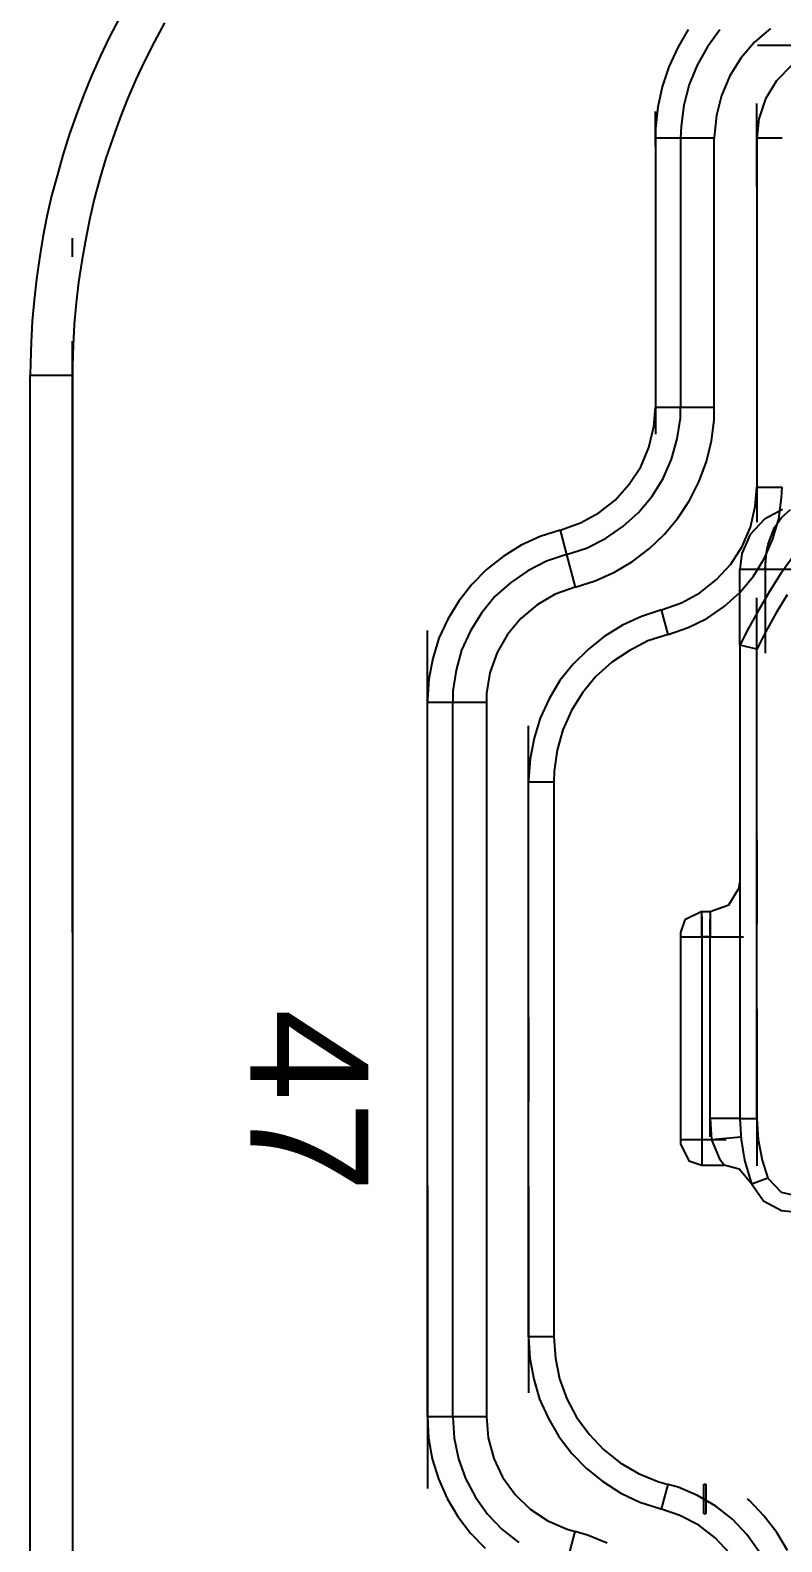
# Model space of a CAD drawing. Header units: inches. Extents: x 47316 to 59086, y 3141 to 11743.
# Drawn here: x 47671.75 to 47680.65, y 8694.66 to 8712.55 of the extents above; entities that cross this region are included whole.
import ezdxf

# ---------------------------------------------------------------- set-up
doc = ezdxf.new("R2010")
doc.units = ezdxf.units.IN
doc.header["$MEASUREMENT"] = 0
doc.styles.add('Arial_Style', font='arial.ttf')

msp = doc.modelspace()

# ---------------------------------------------------------------- linework, layer by layer
at = {"color": 7, "linetype": 'Continuous', "ltscale": 0.936}
for p, q in [((47672.804, 8712.683), (47672.687, 8712.459)), ((47673.343, 8712.631), (47673.223, 8712.412)), ((47672.687, 8712.459), (47672.58, 8712.235)), ((47679.543, 8712.553), (47679.418, 8712.34)), ((47679.918, 8712.55), (47679.77, 8712.35)), ((47680.517, 8712.564), (47680.327, 8712.405)), ((47673.223, 8712.412), (47673.108, 8712.186)), ((47679.418, 8712.34), (47679.314, 8712.113)), ((47679.77, 8712.35), (47679.65, 8712.131)), ((47680.327, 8712.405), (47680.166, 8712.215)), ((47685.403, 8712.366), (47680.364, 8712.366)), ((47672.58, 8712.235), (47672.478, 8712.006)), ((47673.108, 8712.186), (47673.004, 8711.962)), ((47679.314, 8712.113), (47679.233, 8711.876)), ((47679.65, 8712.131), (47679.554, 8711.902)), ((47680.166, 8712.215), (47680.036, 8712.004)), ((47680.762, 8712.123), (47680.588, 8711.946)), ((47672.478, 8712.006), (47672.382, 8711.774)), ((47673.004, 8711.962), (47672.905, 8711.733)), ((47679.554, 8711.902), (47679.491, 8711.657)), ((47680.036, 8712.004), (47679.937, 8711.774)), ((47680.588, 8711.946), (47680.457, 8711.735)), ((47672.382, 8711.774), (47672.296, 8711.54)), ((47672.905, 8711.733), (47672.814, 8711.501)), ((47679.233, 8711.876), (47679.181, 8711.634)), ((47679.937, 8711.774), (47679.877, 8711.535)), ((47680.457, 8711.735), (47680.377, 8711.498)), ((47672.296, 8711.54), (47672.213, 8711.306)), ((47679.153, 8711.173), (47679.153, 8711.584)), ((47679.181, 8711.634), (47679.155, 8711.381)), ((47679.491, 8711.657), (47679.46, 8711.41)), ((47679.877, 8711.535), (47679.851, 8711.282)), ((47680.353, 8710.702), (47680.353, 8711.678)), ((47672.814, 8711.501), (47672.728, 8711.267)), ((47679.155, 8711.381), (47679.153, 8711.267)), ((47679.46, 8711.41), (47679.452, 8711.267)), ((47680.377, 8711.498), (47680.353, 8711.267)), ((47672.213, 8711.306), (47672.137, 8711.069)), ((47672.728, 8711.267), (47672.647, 8711.03)), ((47679.851, 8711.267), (47679.153, 8711.267)), ((47679.153, 8711.267), (47679.153, 8708.084)), ((47679.452, 8711.267), (47679.452, 8708.084)), ((47679.851, 8711.282), (47679.851, 8711.267)), ((47679.851, 8708.084), (47679.851, 8711.267)), ((47680.653, 8711.267), (47680.353, 8711.267)), ((47680.353, 8711.267), (47680.353, 8707.139)), ((47672.137, 8711.069), (47672.069, 8710.824)), ((47672.647, 8711.03), (47672.577, 8710.79)), ((47672.069, 8710.824), (47672.004, 8710.584)), ((47672.577, 8710.79), (47672.509, 8710.545)), ((47672.004, 8710.584), (47671.95, 8710.342)), ((47672.509, 8710.545), (47672.452, 8710.303)), ((47671.95, 8710.342), (47671.903, 8710.095)), ((47672.452, 8710.303), (47672.405, 8710.058)), ((47679.153, 8710.175), (47679.153, 8709.173)), ((47671.903, 8710.095), (47671.861, 8709.847)), ((47672.252, 8709.866), (47672.252, 8710.087)), ((47672.405, 8710.058), (47672.361, 8709.814)), ((47671.861, 8709.847), (47671.825, 8709.6)), ((47672.361, 8709.814), (47672.322, 8709.566)), ((47671.825, 8709.6), (47671.799, 8709.353)), ((47672.322, 8709.566), (47672.296, 8709.319)), ((47680.353, 8709.704), (47680.353, 8708.702)), ((47671.799, 8709.353), (47671.775, 8709.103)), ((47672.296, 8709.319), (47672.272, 8709.069)), ((47671.775, 8709.103), (47671.762, 8708.853)), ((47672.272, 8709.069), (47672.259, 8708.819)), ((47671.762, 8708.853), (47671.754, 8708.605)), ((47672.252, 8701.868), (47672.252, 8708.868)), ((47672.259, 8708.819), (47672.252, 8708.571)), ((47671.754, 8708.605), (47671.752, 8708.465)), ((47672.252, 8708.571), (47672.252, 8708.465)), ((47671.752, 8692.267), (47671.752, 8708.465)), ((47671.752, 8708.465), (47672.252, 8708.465)), ((47672.252, 8708.465), (47672.252, 8692.267)), ((47679.153, 8708.175), (47679.153, 8707.767)), ((47679.134, 8707.855), (47679.153, 8708.084)), ((47679.153, 8708.084), (47679.452, 8708.084)), ((47679.413, 8707.709), (47679.45, 8707.957)), ((47679.45, 8707.957), (47679.452, 8708.084)), ((47679.452, 8708.084), (47679.851, 8708.084)), ((47679.848, 8707.933), (47679.851, 8708.084)), ((47679.075, 8707.61), (47679.134, 8707.855)), ((47679.817, 8707.686), (47679.848, 8707.933)), ((47678.981, 8707.381), (47679.075, 8707.61)), ((47679.345, 8707.47), (47679.413, 8707.709)), ((47679.757, 8707.441), (47679.817, 8707.686)), ((47680.353, 8707.702), (47680.353, 8706.725)), ((47679.244, 8707.243), (47679.345, 8707.47)), ((47679.671, 8707.209), (47679.757, 8707.441)), ((47678.845, 8707.173), (47678.981, 8707.381)), ((47679.114, 8707.032), (47679.244, 8707.243)), ((47678.676, 8706.985), (47678.845, 8707.173)), ((47679.559, 8706.983), (47679.671, 8707.209)), ((47680.335, 8706.91), (47680.353, 8707.139)), ((47680.353, 8707.139), (47680.653, 8707.139)), ((47680.353, 8707.139), (47680.353, 8707.139)), ((47680.647, 8707.011), (47680.653, 8707.139)), ((47678.483, 8706.834), (47678.676, 8706.985)), ((47678.952, 8706.84), (47679.114, 8707.032)), ((47679.421, 8706.774), (47679.559, 8706.983)), ((47680.278, 8706.665), (47680.335, 8706.91)), ((47680.614, 8706.764), (47680.647, 8707.011)), ((47678.028, 8706.631), (47678.265, 8706.715)), ((47678.265, 8706.715), (47678.483, 8706.834)), ((47678.767, 8706.673), (47678.952, 8706.84)), ((47679.262, 8706.584), (47679.421, 8706.774)), ((47680.444, 8706.761), (47680.275, 8706.577)), ((47680.658, 8706.876), (47680.444, 8706.761)), ((47680.546, 8706.527), (47680.614, 8706.764)), ((47680.564, 8706.662), (47680.645, 8706.782)), ((47680.645, 8706.782), (47680.752, 8706.873)), ((47677.791, 8706.556), (47677.564, 8706.452)), ((47678.028, 8706.631), (47677.791, 8706.556)), ((47678.028, 8706.631), (47678.101, 8706.342)), ((47678.338, 8706.418), (47678.564, 8706.532)), ((47678.564, 8706.532), (47678.767, 8706.673)), ((47679.082, 8706.412), (47679.262, 8706.584)), ((47680.275, 8706.577), (47680.176, 8706.353)), ((47680.179, 8706.436), (47680.278, 8706.665)), ((47680.444, 8706.298), (47680.546, 8706.527)), ((47680.489, 8706.465), (47680.564, 8706.662)), ((47677.564, 8706.452), (47677.351, 8706.319)), ((47678.101, 8706.342), (47678.338, 8706.418)), ((47678.882, 8706.259), (47679.082, 8706.412)), ((47680.046, 8706.228), (47680.179, 8706.436)), ((47680.176, 8706.353), (47680.155, 8706.168)), ((47680.455, 8706.168), (47680.468, 8706.366)), ((47680.468, 8706.366), (47680.489, 8706.465)), ((47677.351, 8706.319), (47677.155, 8706.165)), ((47677.866, 8706.264), (47677.642, 8706.149)), ((47678.101, 8706.342), (47677.866, 8706.264)), ((47678.101, 8706.342), (47678.205, 8705.954)), ((47678.668, 8706.134), (47678.882, 8706.259)), ((47679.877, 8706.045), (47680.046, 8706.228)), ((47680.155, 8705.269), (47680.155, 8706.168)), ((47680.155, 8706.168), (47680.674, 8706.168)), ((47680.314, 8706.087), (47680.444, 8706.298)), ((47680.366, 8706.168), (47681.348, 8706.168)), ((47680.455, 8706.256), (47680.455, 8705.175)), ((47680.455, 8706.168), (47680.455, 8705.821)), ((47680.783, 8706.319), (47680.637, 8706.116)), ((47676.981, 8705.988), (47676.825, 8705.79)), ((47677.155, 8706.165), (47676.981, 8705.988)), ((47677.439, 8706.009), (47677.252, 8705.845)), ((47677.642, 8706.149), (47677.439, 8706.009)), ((47678.205, 8705.954), (47678.439, 8706.03)), ((47678.439, 8706.03), (47678.668, 8706.134)), ((47679.681, 8705.889), (47679.877, 8706.045)), ((47680.155, 8705.894), (47680.314, 8706.087)), ((47680.637, 8706.116), (47680.504, 8705.905)), ((47677.252, 8705.845), (47677.093, 8705.649)), ((47677.968, 8705.871), (47677.752, 8705.746)), ((47678.205, 8705.954), (47677.968, 8705.871)), ((47679.463, 8705.769), (47679.681, 8705.889)), ((47679.968, 8705.728), (47680.155, 8705.894)), ((47680.353, 8703.967), (47680.353, 8705.829)), ((47680.504, 8705.905), (47680.377, 8705.689)), ((47680.715, 8705.866), (47680.585, 8705.652)), ((47676.825, 8705.79), (47676.697, 8705.579)), ((47677.093, 8705.649), (47676.963, 8705.439)), ((47677.752, 8705.746), (47677.562, 8705.587)), ((47679.226, 8705.689), (47678.991, 8705.61)), ((47679.226, 8705.689), (47679.463, 8705.769)), ((47679.304, 8705.397), (47679.226, 8705.689)), ((47679.762, 8705.587), (47679.968, 8705.728)), ((47680.377, 8705.689), (47680.257, 8705.47)), ((47680.585, 8705.652), (47680.463, 8705.433)), ((47676.697, 8705.579), (47676.59, 8705.353)), ((47677.562, 8705.587), (47677.403, 8705.397)), ((47678.765, 8705.506), (47678.549, 8705.373)), ((47678.991, 8705.61), (47678.765, 8705.506)), ((47679.304, 8705.397), (47679.541, 8705.478)), ((47679.541, 8705.478), (47679.762, 8705.587)), ((47680.257, 8705.47), (47680.155, 8705.269)), ((47676.455, 8701.868), (47676.455, 8705.444)), ((47676.59, 8705.353), (47676.517, 8705.113)), ((47676.963, 8705.439), (47676.858, 8705.212)), ((47677.403, 8705.397), (47677.28, 8705.181)), ((47678.549, 8705.373), (47678.356, 8705.22)), ((47679.064, 8705.319), (47678.843, 8705.204)), ((47679.304, 8705.397), (47679.064, 8705.319)), ((47680.463, 8705.433), (47680.353, 8705.222)), ((47676.517, 8705.113), (47676.47, 8704.871)), ((47676.858, 8705.212), (47676.793, 8704.972)), ((47677.28, 8705.181), (47677.194, 8704.944)), ((47678.356, 8705.22), (47678.179, 8705.043)), ((47678.843, 8705.204), (47678.637, 8705.069)), ((47680.155, 8705.269), (47680.155, 8699.668)), ((47680.353, 8705.222), (47680.155, 8705.269)), ((47680.353, 8699.668), (47680.353, 8705.222)), ((47676.793, 8704.972), (47676.757, 8704.725)), ((47677.194, 8704.944), (47677.155, 8704.696)), ((47678.179, 8705.043), (47678.022, 8704.85)), ((47678.637, 8705.069), (47678.45, 8704.899)), ((47676.47, 8704.871), (47676.455, 8704.618)), ((47678.022, 8704.85), (47677.897, 8704.634)), ((47678.45, 8704.899), (47678.291, 8704.707)), ((47676.455, 8704.618), (47676.455, 8704.597)), ((47676.455, 8696.139), (47676.455, 8704.597)), ((47676.455, 8704.597), (47677.153, 8704.597)), ((47676.757, 8704.725), (47676.754, 8704.597)), ((47676.754, 8696.139), (47676.754, 8704.597)), ((47677.155, 8704.696), (47677.153, 8704.597)), ((47677.153, 8704.597), (47677.153, 8696.139)), ((47677.897, 8704.634), (47677.791, 8704.407)), ((47678.291, 8704.707), (47678.161, 8704.496)), ((47677.791, 8704.407), (47677.718, 8704.168)), ((47678.161, 8704.496), (47678.059, 8704.267)), ((47677.653, 8701.868), (47677.653, 8704.314)), ((47678.059, 8704.267), (47677.991, 8704.027)), ((47677.718, 8704.168), (47677.671, 8703.925)), ((47677.991, 8704.027), (47677.957, 8703.78)), ((47677.671, 8703.925), (47677.653, 8703.673)), ((47677.653, 8703.673), (47677.653, 8703.652)), ((47677.957, 8703.78), (47677.952, 8703.652)), ((47677.653, 8697.084), (47677.653, 8703.652)), ((47677.653, 8703.652), (47677.952, 8703.652)), ((47677.952, 8703.652), (47677.952, 8697.084)), ((47680.353, 8702.967), (47680.353, 8701.967)), ((47680.147, 8702.397), (47680.155, 8702.467)), ((47680.025, 8702.196), (47680.147, 8702.397)), ((47679.702, 8702.118), (47679.502, 8702.019)), ((47679.702, 8701.819), (47679.702, 8702.118)), ((47679.702, 8702.118), (47679.801, 8702.118)), ((47679.702, 8702.058), (47679.702, 8699.178)), ((47679.801, 8702.118), (47680.025, 8702.196)), ((47679.801, 8702.118), (47679.801, 8701.819)), ((47679.502, 8702.019), (47679.452, 8701.868)), ((47679.801, 8699.454), (47679.801, 8702.032)), ((47679.452, 8701.868), (47679.452, 8701.819)), ((47679.452, 8701.819), (47679.702, 8701.819)), ((47679.452, 8701.819), (47679.452, 8699.42)), ((47679.658, 8701.819), (47680.197, 8701.819)), ((47679.801, 8701.819), (47679.702, 8701.819)), ((47679.702, 8701.819), (47679.702, 8699.42)), ((47679.801, 8699.668), (47679.801, 8701.819)), ((47679.801, 8701.819), (47680.155, 8701.819)), ((47672.252, 8700.866), (47672.252, 8699.868)), ((47676.455, 8699.868), (47676.455, 8700.866)), ((47677.653, 8700.866), (47677.653, 8699.868)), ((47680.353, 8700.967), (47680.353, 8699.11)), ((47680.155, 8699.668), (47679.801, 8699.668)), ((47679.801, 8699.668), (47679.817, 8699.42)), ((47680.155, 8699.668), (47680.168, 8699.42)), ((47680.155, 8699.668), (47680.353, 8699.668)), ((47680.353, 8699.668), (47680.369, 8699.42)), ((47679.452, 8699.42), (47679.452, 8699.368)), ((47679.452, 8699.42), (47679.702, 8699.42)), ((47679.674, 8699.42), (47679.991, 8699.42)), ((47679.702, 8699.42), (47679.817, 8699.42)), ((47679.702, 8699.42), (47679.702, 8699.118)), ((47679.817, 8699.42), (47680.166, 8699.454)), ((47679.817, 8699.418), (47679.911, 8699.191)), ((47680.168, 8699.42), (47680.21, 8699.175)), ((47680.369, 8699.42), (47680.416, 8699.175)), ((47679.452, 8699.368), (47679.551, 8699.17)), ((47679.911, 8699.191), (47679.968, 8699.121)), ((47679.551, 8699.17), (47679.702, 8699.118)), ((47679.702, 8699.118), (47679.968, 8699.118)), ((47680.145, 8699.071), (47679.968, 8699.118)), ((47680.296, 8698.892), (47680.145, 8699.071)), ((47680.21, 8699.175), (47680.278, 8698.936)), ((47680.416, 8699.175), (47680.483, 8698.962)), ((47672.252, 8698.868), (47672.252, 8691.868)), ((47676.455, 8698.868), (47676.455, 8695.29)), ((47677.653, 8698.868), (47677.653, 8696.423)), ((47680.278, 8698.936), (47680.296, 8698.892)), ((47680.483, 8698.962), (47680.296, 8698.892)), ((47680.296, 8698.892), (47680.434, 8698.694)), ((47680.483, 8698.962), (47680.642, 8698.798)), ((47680.434, 8698.694), (47680.647, 8698.582)), ((47680.642, 8698.798), (47680.762, 8698.769)), ((47680.647, 8698.582), (47680.762, 8698.569)), ((47677.653, 8697.084), (47677.668, 8696.832)), ((47677.952, 8697.084), (47677.653, 8697.084)), ((47677.952, 8697.084), (47677.97, 8696.832)), ((47677.952, 8697.084), (47677.952, 8697.084)), ((47677.668, 8696.832), (47677.713, 8696.587)), ((47677.97, 8696.832), (47678.02, 8696.59)), ((47677.713, 8696.587), (47677.783, 8696.35)), ((47678.02, 8696.59), (47678.106, 8696.353)), ((47677.783, 8696.35), (47677.887, 8696.121)), ((47678.106, 8696.353), (47678.22, 8696.134)), ((47676.455, 8696.139), (47676.468, 8695.886)), ((47676.754, 8696.139), (47676.455, 8696.139)), ((47676.754, 8696.139), (47676.772, 8695.886)), ((47677.153, 8696.139), (47676.754, 8696.139)), ((47677.153, 8696.139), (47677.174, 8695.892)), ((47677.887, 8696.121), (47678.012, 8695.905)), ((47678.22, 8696.134), (47678.369, 8695.933)), ((47676.468, 8695.886), (47676.509, 8695.644)), ((47676.772, 8695.886), (47676.822, 8695.644)), ((47677.174, 8695.892), (47677.241, 8695.647)), ((47678.012, 8695.905), (47678.166, 8695.707)), ((47678.369, 8695.933), (47678.538, 8695.751)), ((47676.509, 8695.644), (47676.585, 8695.405)), ((47676.822, 8695.644), (47676.905, 8695.41)), ((47677.241, 8695.647), (47677.345, 8695.425)), ((47678.166, 8695.707), (47678.338, 8695.527)), ((47678.538, 8695.751), (47678.736, 8695.597)), ((47678.338, 8695.527), (47678.533, 8695.373)), ((47678.736, 8695.597), (47678.952, 8695.47)), ((47678.952, 8695.47), (47679.181, 8695.376)), ((47676.585, 8695.405), (47676.687, 8695.175)), ((47676.905, 8695.41), (47677.022, 8695.189)), ((47677.345, 8695.425), (47677.494, 8695.22)), ((47678.533, 8695.373), (47678.744, 8695.238)), ((47679.181, 8695.376), (47679.304, 8695.34)), ((47679.226, 8695.048), (47679.304, 8695.34)), ((47679.424, 8695.306), (47679.304, 8695.34)), ((47679.653, 8695.207), (47679.424, 8695.306)), ((47679.728, 8694.993), (47679.728, 8695.342)), ((47679.728, 8695.342), (47679.752, 8695.342)), ((47679.728, 8694.993), (47679.728, 8695.342)), ((47679.728, 8695.342), (47679.752, 8695.342)), ((47679.728, 8694.993), (47679.728, 8695.342)), ((47679.728, 8695.342), (47679.752, 8695.342)), ((47679.752, 8695.342), (47679.752, 8694.993)), ((47679.752, 8695.342), (47679.752, 8695.342)), ((47679.752, 8695.342), (47679.752, 8694.993)), ((47679.752, 8695.342), (47679.752, 8695.342)), ((47679.752, 8695.342), (47679.752, 8694.993)), ((47679.752, 8695.342), (47679.752, 8695.342)), ((47676.687, 8695.175), (47676.814, 8694.959)), ((47677.022, 8695.189), (47677.166, 8694.988)), ((47677.494, 8695.22), (47677.671, 8695.048)), ((47678.744, 8695.238), (47678.97, 8695.131)), ((47678.97, 8695.131), (47679.205, 8695.056)), ((47679.869, 8695.082), (47679.653, 8695.207)), ((47680.067, 8694.928), (47679.869, 8695.082)), ((47680.267, 8695.149), (47680.244, 8695.168)), ((47680.439, 8694.97), (47680.267, 8695.149)), ((47676.814, 8694.959), (47676.965, 8694.761)), ((47677.166, 8694.988), (47677.34, 8694.808)), ((47677.671, 8695.048), (47677.879, 8694.91)), ((47677.879, 8694.91), (47678.108, 8694.811)), ((47679.205, 8695.056), (47679.226, 8695.048)), ((47679.444, 8694.972), (47679.226, 8695.048)), ((47679.668, 8694.858), (47679.444, 8694.972)), ((47679.752, 8694.993), (47679.728, 8694.993)), ((47679.752, 8694.993), (47679.728, 8694.993)), ((47679.752, 8694.993), (47679.728, 8694.993)), ((47680.236, 8694.748), (47680.067, 8694.928)), ((47680.593, 8694.772), (47680.439, 8694.97)), ((47676.965, 8694.761), (47677.137, 8694.584)), ((47677.34, 8694.808), (47677.538, 8694.652)), ((47678.101, 8694.394), (47678.205, 8694.782)), ((47678.108, 8694.811), (47678.205, 8694.782)), ((47678.348, 8694.738), (47678.205, 8694.782)), ((47678.582, 8694.644), (47678.348, 8694.738)), ((47679.861, 8694.707), (47679.668, 8694.858)), ((47680.384, 8694.543), (47680.236, 8694.748)), ((47680.718, 8694.558), (47680.593, 8694.772)), ((47680.036, 8694.522), (47679.861, 8694.707))]:
    msp.add_line(p, q, dxfattribs=at)

# ---------------------------------------------------------------- texts
at = {"color": 7, "linetype": 'Continuous', "style": 'Arial_Style'}
msp.add_text('47', height=1.3979, rotation=-90, dxfattribs=at).set_placement((47674.358, 8700.965))

doc.saveas('drawing.dxf')
